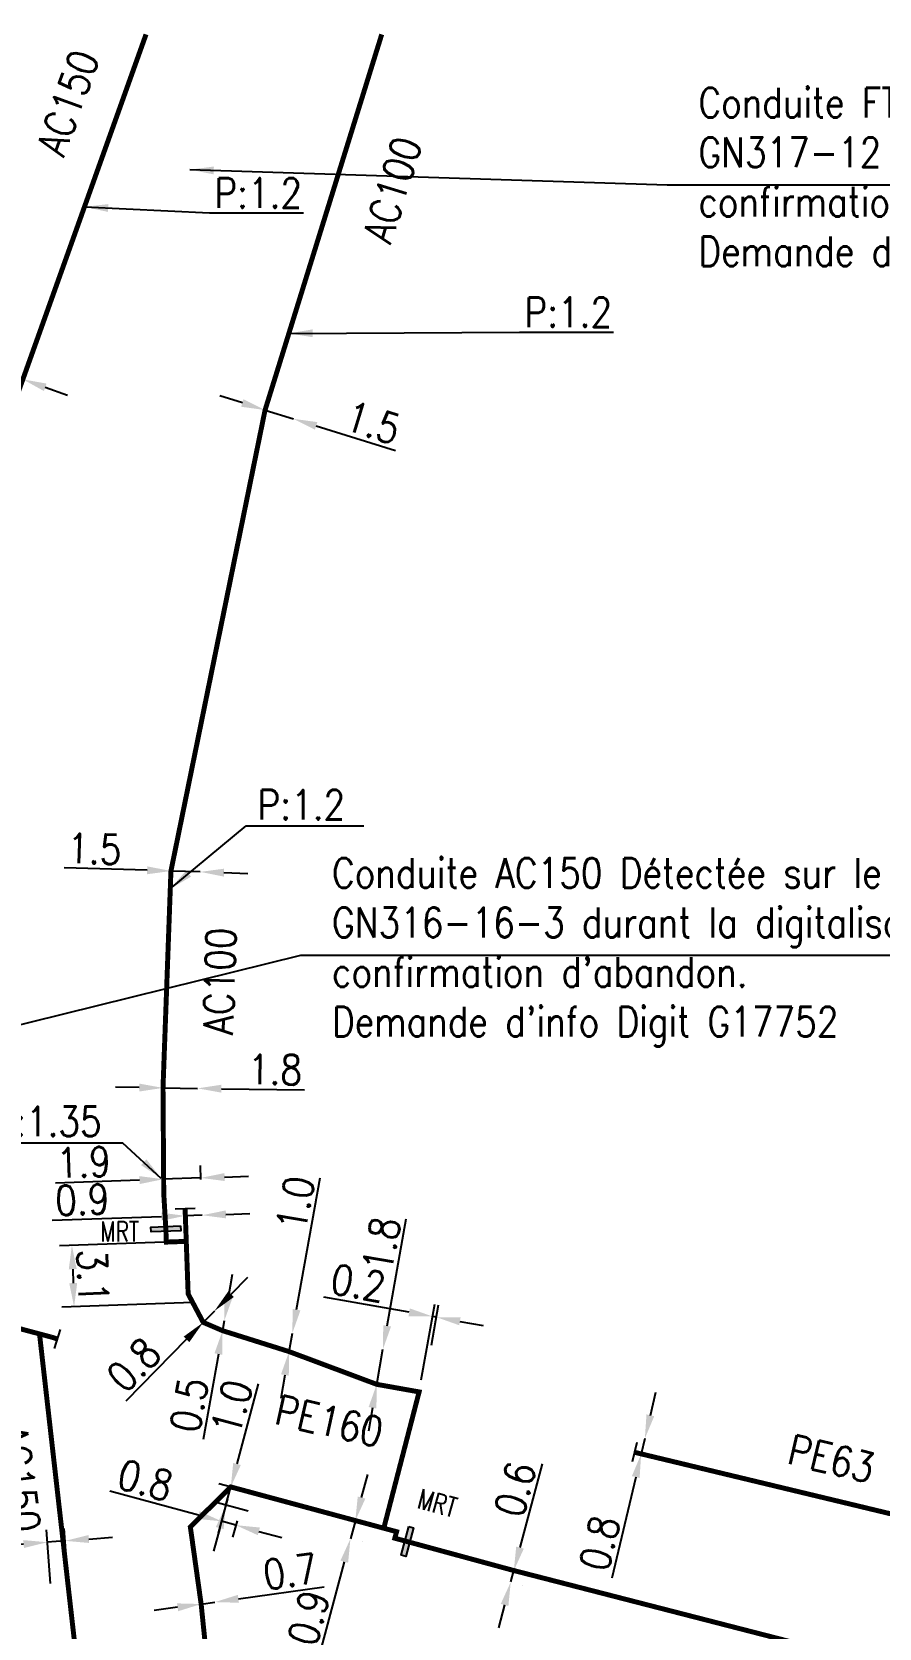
# Model space of a CAD drawing. Header units: millimetres. Extents: x 113999 to 115000, y 123996 to 125006.
# Drawn here: x 114088.9 to 114131.7, y 124919.6 to 125000.1 of the extents above; entities that cross this region are included whole.
import ezdxf
from ezdxf.enums import TextEntityAlignment as Align

# ---------------------------------------------------------------- set-up
doc = ezdxf.new("R2010")
doc.units = ezdxf.units.MM
doc.header["$PDMODE"] = 34
doc.linetypes.add('L_25_AP', pattern=[2000, 1000, 1000])
doc.linetypes.add('L_25_PE', pattern=[2000, 1000, 1000])
doc.layers.get('0').update_dxf_attribs({"linetype": 'CONTINUOUS'})
doc.layers.get('Defpoints').update_dxf_attribs({"linetype": 'CONTINUOUS'})
doc.layers.add('L_150', color=1, linetype='CONTINUOUS')
doc.layers.add('L_340', color=7, linetype='CONTINUOUS')
doc.layers.add('NO_PRINT', color=7, linetype='CONTINUOUS', plot=False)
doc.styles.get("Standard").update_dxf_attribs({"font": 'romans.shx', "width": 0.85})
doc.dimstyles.get("Standard").update_dxf_attribs({"dimtxt": 1.5, "dimasz": 1.2, "dimexe": 0.625, "dimexo": 0.625, "dimgap": 0.25, "dimtad": 1, "dimdec": 1, "dimzin": 0, "dimdsep": 46, "dimtxsty": 'Standard', "dimcen": -0.5, "dimadec": 0, "dimazin": 0, "dimtfac": 1, "dimtdec": 1, "dimtmove": 0, "dimatfit": 3, "dimfxl": 0, "dimtolj": 1, "dimtzin": 0, "dimarcsym": 0})

# ---------------------------------------------------------------- blocks, each defined once
blk = doc.blocks.new('*D111')
at = {"layer": 'Defpoints', "color": 0, "linetype": 'Continuous', "transparency": 16777216}
for p in [(114100.723, 124981.041), (114102.155, 124980.597), (114102.155, 124980.597)]:
    blk.add_point(p, dxfattribs=at)
at = {"layer": 'L_150', "color": 0, "linetype": 'Continuous', "lineweight": -2, "transparency": 16777216}
for p, q in [((114099.577, 124981.397), (114098.431, 124981.753)), ((114100.723, 124981.041), (114102.155, 124980.597)), ((114103.301, 124980.241), (114107.303, 124978.999))]:
    blk.add_line(p, q, dxfattribs=at)
at = {"layer": 'L_150', "color": 0, "linetype": 'Continuous', "transparency": 16777216}
for points in [[(114099.636, 124981.588), (114099.517, 124981.206), (114100.723, 124981.041)], [(114103.361, 124980.432), (114103.242, 124980.05), (114102.155, 124980.597)]]:
    blk.add_solid(points, dxfattribs=at)
at = {"layer": 'L_150', "color": 0, "linetype": 'Continuous', "transparency": 16777216, "insert": (114106.171, 124980.397), "char_height": 1.5, "attachment_point": 5, "rotation": 342.75843}
blk.add_mtext('\\A1;1.5', dxfattribs=at)
blk = doc.blocks.new('*D112')
at = {"layer": 'Defpoints', "color": 0, "linetype": 'Continuous', "transparency": 16777216}
for p in [(114087.785, 124982.842), (114087.785, 124982.842), (114088.492, 124982.59)]:
    blk.add_point(p, dxfattribs=at)
at = {"layer": 'L_150', "color": 0, "linetype": 'Continuous', "lineweight": -2, "transparency": 16777216}
for p, q in [((114086.655, 124983.245), (114080.971, 124985.269)), ((114088.492, 124982.59), (114087.785, 124982.842)), ((114089.622, 124982.188), (114090.753, 124981.785))]:
    blk.add_line(p, q, dxfattribs=at)
at = {"layer": 'L_150', "color": 0, "linetype": 'Continuous', "transparency": 16777216}
for points in [[(114086.722, 124983.433), (114086.588, 124983.056), (114087.785, 124982.842)], [(114089.689, 124982.376), (114089.555, 124981.999), (114088.492, 124982.59)]]:
    blk.add_solid(points, dxfattribs=at)
at = {"layer": 'L_150', "color": 0, "linetype": 'Continuous', "transparency": 16777216, "insert": (114082.8, 124985.679), "char_height": 1.5, "attachment_point": 5, "rotation": 340.39216}
blk.add_mtext('\\A1;0.8', dxfattribs=at)
blk = doc.blocks.new('*D308')
at = {"layer": 'Defpoints', "color": 0, "linetype": 'Continuous', "transparency": 16777216}
for p in [(114100.722, 124926.222), (114098.746, 124925.771), (114100.475, 124925.305)]:
    blk.add_point(p, dxfattribs=at)
at = {"layer": 'L_150', "color": 0, "linetype": 'Continuous', "lineweight": -2, "transparency": 16777216}
for p, q in [((114099.306, 124927.847), (114100.397, 124931.892)), ((114100.119, 124926.385), (114098.39, 124926.851)), ((114098.746, 124925.771), (114098.993, 124926.688)), ((114099.871, 124925.467), (114098.142, 124925.934)), ((114098.433, 124924.613), (114098.12, 124923.454))]:
    blk.add_line(p, q, dxfattribs=at)
at = {"layer": 'L_150', "color": 0, "linetype": 'Continuous', "transparency": 16777216}
for points in [[(114099.113, 124927.899), (114099.499, 124927.795), (114098.993, 124926.688)], [(114098.24, 124924.665), (114098.626, 124924.561), (114098.746, 124925.771)]]:
    blk.add_solid(points, dxfattribs=at)
at = {"layer": 'L_150', "color": 0, "linetype": 'Continuous', "transparency": 16777216, "insert": (114099.042, 124930.709), "char_height": 1.5, "attachment_point": 5, "rotation": 74.89789}
blk.add_mtext('\\A1;1.0', dxfattribs=at)
blk = doc.blocks.new('*D309')
at = {"layer": 'Defpoints', "color": 0, "linetype": 'Continuous', "transparency": 16777216}
for p in [(114109.379, 124935.255), (114109.015, 124933.22), (114108.502, 124931.484)]:
    blk.add_point(p, dxfattribs=at)
at = {"layer": 'L_150', "color": 0, "linetype": 'Continuous', "lineweight": -2, "transparency": 16777216}
for p, q in [((114108, 124935.501), (114103.697, 124936.269)), ((114108.612, 124932.099), (114109.291, 124935.906)), ((114109.125, 124933.836), (114109.488, 124935.871)), ((114109.379, 124935.255), (114109.182, 124935.291)), ((114110.56, 124935.045), (114111.741, 124934.834))]:
    blk.add_line(p, q, dxfattribs=at)
at = {"layer": 'L_150', "color": 0, "linetype": 'Continuous', "transparency": 16777216}
for points in [[(114108.035, 124935.698), (114107.965, 124935.304), (114109.182, 124935.291)], [(114110.595, 124935.242), (114110.525, 124934.848), (114109.379, 124935.255)]]:
    blk.add_solid(points, dxfattribs=at)
at = {"layer": 'L_150', "color": 0, "linetype": 'Continuous', "transparency": 16777216, "insert": (114105.433, 124936.975), "char_height": 1.5, "attachment_point": 5, "rotation": 349.88466}
blk.add_mtext('\\A1;0.2', dxfattribs=at)
blk = doc.blocks.new('*D310')
at = {"layer": 'Defpoints', "color": 0, "linetype": 'Continuous', "transparency": 16777216}
for p in [(114106.676, 124933.638), (114106.676, 124933.638), (114106.36, 124931.866)]:
    blk.add_point(p, dxfattribs=at)
at = {"layer": 'L_150', "color": 0, "linetype": 'Continuous', "lineweight": -2, "transparency": 16777216}
for p, q in [((114106.887, 124934.819), (114107.851, 124940.225)), ((114106.36, 124931.866), (114106.676, 124933.638)), ((114106.149, 124930.684), (114105.939, 124929.503))]:
    blk.add_line(p, q, dxfattribs=at)
at = {"layer": 'L_150', "color": 0, "linetype": 'Continuous', "transparency": 16777216}
for points in [[(114106.69, 124934.854), (114107.084, 124934.784), (114106.676, 124933.638)], [(114105.952, 124930.719), (114106.346, 124930.649), (114106.36, 124931.866)]]:
    blk.add_solid(points, dxfattribs=at)
at = {"layer": 'L_150', "color": 0, "linetype": 'Continuous', "transparency": 16777216, "insert": (114106.604, 124938.929), "char_height": 1.5, "attachment_point": 5, "rotation": 79.88466}
blk.add_mtext('\\A1;1.8', dxfattribs=at)
blk = doc.blocks.new('*D311')
at = {"layer": 'Defpoints', "color": 0, "linetype": 'Continuous', "transparency": 16777216}
for p in [(114102.102, 124934.454), (114102.102, 124934.454), (114101.935, 124933.519)]:
    blk.add_point(p, dxfattribs=at)
at = {"layer": 'L_150', "color": 0, "linetype": 'Continuous', "lineweight": -2, "transparency": 16777216}
for p, q in [((114102.312, 124935.635), (114103.501, 124942.295)), ((114101.935, 124933.519), (114102.102, 124934.454)), ((114101.724, 124932.337), (114101.513, 124931.156))]:
    blk.add_line(p, q, dxfattribs=at)
at = {"layer": 'L_150', "color": 0, "linetype": 'Continuous', "transparency": 16777216}
for points in [[(114102.115, 124935.67), (114102.509, 124935.6), (114102.102, 124934.454)], [(114101.527, 124932.372), (114101.921, 124932.302), (114101.935, 124933.519)]]:
    blk.add_solid(points, dxfattribs=at)
at = {"layer": 'L_150', "color": 0, "linetype": 'Continuous', "transparency": 16777216, "insert": (114102.254, 124941), "char_height": 1.5, "attachment_point": 5, "rotation": 79.88466}
blk.add_mtext('\\A1;1.0', dxfattribs=at)
blk = doc.blocks.new('*D312')
at = {"layer": 'Defpoints', "color": 0, "linetype": 'Continuous', "transparency": 16777216}
for p in [(114096.743, 124939.082), (114091.078, 124935.777), (114097.703, 124936.014)]:
    blk.add_point(p, dxfattribs=at)
at = {"layer": 'L_150', "color": 0, "linetype": 'Continuous', "lineweight": -2, "transparency": 16777216}
for p, q in [((114096.118, 124939.059), (114090.343, 124938.853)), ((114091.01, 124937.676), (114091.035, 124936.977)), ((114097.078, 124935.992), (114090.453, 124935.755))]:
    blk.add_line(p, q, dxfattribs=at)
at = {"layer": 'L_150', "color": 0, "linetype": 'Continuous', "transparency": 16777216}
for points in [[(114091.21, 124937.683), (114090.81, 124937.669), (114090.967, 124938.876)], [(114091.235, 124936.984), (114090.835, 124936.97), (114091.078, 124935.777)]]:
    blk.add_solid(points, dxfattribs=at)
at = {"layer": 'L_150', "color": 0, "linetype": 'Continuous', "transparency": 16777216, "insert": (114092.023, 124937.324), "char_height": 1.5, "attachment_point": 5, "rotation": 272.04282}
blk.add_mtext('\\A1;3.1', dxfattribs=at)
blk = doc.blocks.new('*D313')
at = {"layer": 'Defpoints', "color": 0, "linetype": 'Continuous', "transparency": 16777216}
for p in [(114105.282, 124924.991), (114105.035, 124924.074), (114105.035, 124924.074)]:
    blk.add_point(p, dxfattribs=at)
at = {"layer": 'L_150', "color": 0, "linetype": 'Continuous', "lineweight": -2, "transparency": 16777216}
for p, q in [((114105.595, 124926.15), (114105.907, 124927.308)), ((114105.282, 124924.991), (114105.035, 124924.074)), ((114105.886, 124924.828), (114105.886, 124924.828)), ((114105.638, 124923.911), (114105.638, 124923.911)), ((114104.722, 124922.915), (114103.482, 124918.32))]:
    blk.add_line(p, q, dxfattribs=at)
at = {"layer": 'L_150', "color": 0, "linetype": 'Continuous', "transparency": 16777216}
for points in [[(114105.402, 124926.202), (114105.788, 124926.098), (114105.282, 124924.991)], [(114104.529, 124922.968), (114104.915, 124922.863), (114105.035, 124924.074)]]:
    blk.add_solid(points, dxfattribs=at)
at = {"layer": 'L_150', "color": 0, "linetype": 'Continuous', "transparency": 16777216, "insert": (114102.922, 124920.082), "char_height": 1.5, "attachment_point": 5, "rotation": 74.89789}
blk.add_mtext('\\A1;0.9', dxfattribs=at)
blk = doc.blocks.new('*D314')
at = {"layer": 'Defpoints', "color": 0, "linetype": 'Continuous', "transparency": 16777216}
for p in [(114113.129, 124921.89), (114113.129, 124921.89), (114113.285, 124922.468)]:
    blk.add_point(p, dxfattribs=at)
at = {"layer": 'L_150', "color": 0, "linetype": 'Continuous', "lineweight": -2, "transparency": 16777216}
for p, q in [((114113.598, 124923.627), (114114.737, 124927.848)), ((114113.129, 124921.89), (114113.285, 124922.468)), ((114113.889, 124922.306), (114113.889, 124922.306)), ((114113.733, 124921.727), (114113.733, 124921.727)), ((114112.816, 124920.731), (114112.504, 124919.573))]:
    blk.add_line(p, q, dxfattribs=at)
at = {"layer": 'L_150', "color": 0, "linetype": 'Continuous', "transparency": 16777216}
for points in [[(114113.405, 124923.679), (114113.791, 124923.575), (114113.285, 124922.468)], [(114112.623, 124920.783), (114113.01, 124920.679), (114113.129, 124921.89)]]:
    blk.add_solid(points, dxfattribs=at)
at = {"layer": 'L_150', "color": 0, "linetype": 'Continuous', "transparency": 16777216, "insert": (114113.358, 124926.577), "char_height": 1.5, "attachment_point": 5, "rotation": 74.89789}
blk.add_mtext('\\A1;0.6', dxfattribs=at)
blk = doc.blocks.new('L_340_07')
at = {"color": 0, "linetype": 'Continuous', "const_width": 0.25, "flags": 128}
blk.add_lwpolyline([(0, 0), (0.35, 0)], dxfattribs=at)
at = {"color": 0, "linetype": 'Continuous', "flags": 128}
blk.add_lwpolyline([(0.35, -0.5), (0.35, 0.5)], dxfattribs=at)
at = {"color": 0, "linetype": 'Continuous', "width": 0.75, "flags": 3}
for tag, p in [('DEF_LEG', (0.723, -3.465)), ('DEF_COUP', (0.723, -5.965)), ('DEF_TYPE', (0.723, -8.465))]:
    blk.add_attdef(tag, text='', height=1.2, dxfattribs=at).set_placement(p, align=Align.MIDDLE)
blk = doc.blocks.new('*D315')
at = {"layer": 'Defpoints', "color": 0, "linetype": 'Continuous', "transparency": 16777216}
for p in [(114098.993, 124926.688), (114099.47, 124925.576), (114099.249, 124924.758)]:
    blk.add_point(p, dxfattribs=at)
at = {"layer": 'L_150', "color": 0, "linetype": 'Continuous', "lineweight": -2, "transparency": 16777216}
for p, q in [((114097.366, 124925.266), (114092.885, 124926.476)), ((114098.83, 124926.085), (114098.362, 124924.35)), ((114099.249, 124924.758), (114098.525, 124924.954)), ((114099.307, 124924.972), (114099.086, 124924.155)), ((114100.408, 124924.446), (114101.566, 124924.133))]:
    blk.add_line(p, q, dxfattribs=at)
at = {"layer": 'L_150', "color": 0, "linetype": 'Continuous', "transparency": 16777216}
for points in [[(114097.418, 124925.459), (114097.314, 124925.073), (114098.525, 124924.954)], [(114100.46, 124924.639), (114100.355, 124924.252), (114099.249, 124924.758)]]:
    blk.add_solid(points, dxfattribs=at)
at = {"layer": 'L_150', "color": 0, "linetype": 'Continuous', "transparency": 16777216, "insert": (114094.676, 124927.028), "char_height": 1.5, "attachment_point": 5, "rotation": 344.89789}
blk.add_mtext('\\A1;0.8', dxfattribs=at)
blk = doc.blocks.new('*D316')
at = {"layer": 'Defpoints', "color": 0, "linetype": 'Continuous', "transparency": 16777216}
for p in [(114096.697, 124940.371), (114097.546, 124940.401), (114097.546, 124940.401)]:
    blk.add_point(p, dxfattribs=at)
at = {"layer": 'L_340', "color": 0, "linetype": 'Continuous', "lineweight": -2, "transparency": 16777216}
for p, q in [((114095.498, 124940.328), (114089.972, 124940.131)), ((114097.546, 124940.401), (114096.697, 124940.371)), ((114098.746, 124940.444), (114099.945, 124940.487))]:
    blk.add_line(p, q, dxfattribs=at)
at = {"layer": 'L_340', "color": 0, "linetype": 'Continuous', "transparency": 16777216}
for points in [[(114095.491, 124940.528), (114095.505, 124940.128), (114096.697, 124940.371)], [(114098.739, 124940.644), (114098.753, 124940.244), (114097.546, 124940.401)]]:
    blk.add_solid(points, dxfattribs=at)
at = {"layer": 'L_340', "color": 0, "linetype": 'Continuous', "transparency": 16777216, "insert": (114091.491, 124941.186), "char_height": 1.5, "attachment_point": 5, "rotation": 2.04282}
blk.add_mtext('\\A1;0.9', dxfattribs=at)
blk = doc.blocks.new('*D317')
at = {"layer": 'Defpoints', "color": 0, "linetype": 'Continuous', "transparency": 16777216}
for p in [(114097.479, 124942.285), (114095.606, 124941.507), (114097.505, 124941.575)]:
    blk.add_point(p, dxfattribs=at)
at = {"layer": 'L_150', "color": 0, "linetype": 'Continuous', "lineweight": -2, "transparency": 16777216}
for p, q in [((114095.584, 124942.132), (114095.558, 124942.842)), ((114097.482, 124942.2), (114097.457, 124942.91)), ((114094.381, 124942.175), (114090.135, 124942.023)), ((114097.479, 124942.285), (114095.58, 124942.218)), ((114098.679, 124942.328), (114099.878, 124942.371))]:
    blk.add_line(p, q, dxfattribs=at)
at = {"layer": 'L_150', "color": 0, "linetype": 'Continuous', "transparency": 16777216}
for points in [[(114094.374, 124942.375), (114094.388, 124941.975), (114095.58, 124942.218)], [(114098.671, 124942.528), (114098.686, 124942.128), (114097.479, 124942.285)]]:
    blk.add_solid(points, dxfattribs=at)
at = {"layer": 'L_150', "color": 0, "linetype": 'Continuous', "transparency": 16777216, "insert": (114091.563, 124943.075), "char_height": 1.5, "attachment_point": 5, "rotation": 2.04282}
blk.add_mtext('\\A1;1.9', dxfattribs=at)
blk = doc.blocks.new('L_340_17')
at = {"linetype": 'Continuous'}
blk.add_hatch(color=0, dxfattribs=at).paths.add_polyline_path([(0.125, 0.75), (-0.125, 0.75), (-0.125, -0.75), (0.125, -0.75)])
at = {"color": 0, "linetype": 'Continuous'}
blk.add_lwpolyline([(-0.125, 0.75), (0.125, 0.75), (0.125, -0.75), (-0.125, -0.75)], close=True, dxfattribs=at)
at = {"color": 0, "linetype": 'Continuous', "width": 0.75}
for tag, height, flags, p in [('MRT', 1.5, 8, (0, 3)), ('DEF_LEG', 1.2, 3, (0, -5)), ('DEF_COUP', 1.2, 3, (0, -7.5)), ('DEF_TYPE', 1.2, 3, (0, -10))]:
    blk.add_attdef(tag, text='', height=height, dxfattribs=dict(at, flags=flags)).set_placement(p, align=Align.MIDDLE)
blk = doc.blocks.new('*D322')
at = {"layer": 'Defpoints', "color": 0, "linetype": 'Continuous', "transparency": 16777216}
for p in [(114095.969, 124957.774), (114097.448, 124957.729), (114097.448, 124957.729)]:
    blk.add_point(p, dxfattribs=at)
at = {"layer": 'L_150', "color": 0, "linetype": 'Continuous', "lineweight": -2, "transparency": 16777216}
for p, q in [((114094.769, 124957.811), (114090.582, 124957.938)), ((114097.448, 124957.729), (114095.969, 124957.774)), ((114098.647, 124957.692), (114099.847, 124957.655))]:
    blk.add_line(p, q, dxfattribs=at)
at = {"layer": 'L_150', "color": 0, "linetype": 'Continuous', "transparency": 16777216}
for points in [[(114094.775, 124958.01), (114094.763, 124957.611), (114095.969, 124957.774)], [(114098.653, 124957.892), (114098.641, 124957.492), (114097.448, 124957.729)]]:
    blk.add_solid(points, dxfattribs=at)
at = {"layer": 'L_150', "color": 0, "linetype": 'Continuous', "transparency": 16777216, "insert": (114092.106, 124958.892), "char_height": 1.5, "attachment_point": 5, "rotation": 358.25113}
blk.add_mtext('\\A1;1.5', dxfattribs=at)
blk = doc.blocks.new('*D323')
at = {"layer": 'Defpoints', "color": 0, "linetype": 'Continuous', "transparency": 16777216}
for p in [(114097.494, 124920.778), (114098.187, 124920.875), (114098.187, 124920.875)]:
    blk.add_point(p, dxfattribs=at)
at = {"layer": 'L_150', "color": 0, "linetype": 'Continuous', "lineweight": -2, "transparency": 16777216}
for p, q in [((114099.375, 124921.041), (114103.705, 124921.647)), ((114096.305, 124920.612), (114095.117, 124920.446)), ((114097.494, 124920.778), (114098.187, 124920.875))]:
    blk.add_line(p, q, dxfattribs=at)
at = {"layer": 'L_150', "color": 0, "linetype": 'Continuous', "transparency": 16777216}
for points in [[(114099.348, 124921.24), (114099.403, 124920.843), (114098.187, 124920.875)], [(114096.277, 124920.81), (114096.333, 124920.414), (114097.494, 124920.778)]]:
    blk.add_solid(points, dxfattribs=at)
at = {"layer": 'L_150', "color": 0, "linetype": 'Continuous', "transparency": 16777216, "insert": (114101.996, 124922.418), "char_height": 1.5, "attachment_point": 5, "rotation": 7.96243}
blk.add_mtext('\\A1;0.7', dxfattribs=at)
blk = doc.blocks.new('*D324')
at = {"layer": 'Defpoints', "color": 0, "linetype": 'Continuous', "transparency": 16777216}
for p in [(114089.727, 124923.897), (114089.936, 124921.188), (114090.834, 124921.257)]:
    blk.add_point(p, dxfattribs=at)
at = {"layer": 'L_150', "color": 0, "linetype": 'Continuous', "lineweight": -2, "transparency": 16777216}
for p, q in [((114089.888, 124921.811), (114089.678, 124924.52)), ((114090.785, 124921.88), (114090.576, 124924.59)), ((114088.53, 124923.805), (114084.232, 124923.472)), ((114090.624, 124923.967), (114089.727, 124923.897)), ((114091.82, 124924.059), (114093.017, 124924.152))]:
    blk.add_line(p, q, dxfattribs=at)
at = {"layer": 'L_150', "color": 0, "linetype": 'Continuous', "transparency": 16777216}
for points in [[(114091.805, 124924.259), (114091.836, 124923.86), (114090.624, 124923.967)], [(114088.515, 124924.004), (114088.546, 124923.605), (114089.727, 124923.897)]]:
    blk.add_solid(points, dxfattribs=at)
at = {"layer": 'L_150', "color": 0, "linetype": 'Continuous', "transparency": 16777216, "insert": (114085.706, 124924.589), "char_height": 1.5, "attachment_point": 5, "rotation": 4.42716}
blk.add_mtext('\\A1;0.9', dxfattribs=at)
blk = doc.blocks.new('*D361')
at = {"layer": 'Defpoints', "color": 0, "linetype": 'Continuous', "transparency": 16777216}
for p in [(114119.902, 124929.134), (114119.902, 124929.134), (114119.717, 124928.355)]:
    blk.add_point(p, dxfattribs=at)
at = {"layer": 'L_340', "color": 0, "linetype": 'Continuous', "lineweight": -2, "transparency": 16777216}
for p, q in [((114120.179, 124930.301), (114120.456, 124931.469)), ((114119.902, 124929.134), (114119.717, 124928.355)), ((114119.441, 124927.188), (114118.228, 124922.075))]:
    blk.add_line(p, q, dxfattribs=at)
at = {"layer": 'L_340', "color": 0, "linetype": 'Continuous', "transparency": 16777216}
for points in [[(114119.984, 124930.348), (114120.374, 124930.255), (114119.902, 124929.134)], [(114119.246, 124927.234), (114119.635, 124927.142), (114119.717, 124928.355)]]:
    blk.add_solid(points, dxfattribs=at)
at = {"layer": 'L_340', "color": 0, "linetype": 'Continuous', "transparency": 16777216, "insert": (114117.621, 124923.849), "char_height": 1.5, "attachment_point": 5, "rotation": 76.65778}
blk.add_mtext('\\A1;0.8', dxfattribs=at)
blk = doc.blocks.new('*D418')
at = {"layer": 'Defpoints', "color": 0, "linetype": 'Continuous', "transparency": 16777216}
for p in [(114095.568, 124946.828), (114097.318, 124946.805), (114097.318, 124946.805)]:
    blk.add_point(p, dxfattribs=at)
at = {"layer": 'L_150', "color": 0, "linetype": 'Continuous', "lineweight": -2, "transparency": 16777216}
for p, q in [((114094.368, 124946.845), (114093.168, 124946.861)), ((114095.568, 124946.828), (114097.318, 124946.805)), ((114098.518, 124946.789), (114102.707, 124946.732))]:
    blk.add_line(p, q, dxfattribs=at)
at = {"layer": 'L_150', "color": 0, "linetype": 'Continuous', "transparency": 16777216}
for points in [[(114094.371, 124947.045), (114094.366, 124946.645), (114095.568, 124946.828)], [(114098.521, 124946.988), (114098.515, 124946.589), (114097.318, 124946.805)]]:
    blk.add_solid(points, dxfattribs=at)
at = {"layer": 'L_150', "color": 0, "linetype": 'Continuous', "transparency": 16777216, "insert": (114101.226, 124947.752), "char_height": 1.5, "attachment_point": 5, "rotation": 359.22404}
blk.add_mtext('\\A1;1.8', dxfattribs=at)
blk = doc.blocks.new('*D419')
at = {"layer": 'Defpoints', "color": 0, "linetype": 'Continuous', "transparency": 16777216}
for p in [(114098.663, 124935.067), (114098.663, 124935.067), (114098.575, 124934.575)]:
    blk.add_point(p, dxfattribs=at)
at = {"layer": 'L_150', "color": 0, "linetype": 'Continuous', "lineweight": -2, "transparency": 16777216}
for p, q in [((114098.873, 124936.249), (114099.084, 124937.43)), ((114098.663, 124935.067), (114098.575, 124934.575)), ((114098.364, 124933.394), (114097.596, 124929.09))]:
    blk.add_line(p, q, dxfattribs=at)
at = {"layer": 'L_150', "color": 0, "linetype": 'Continuous', "transparency": 16777216}
for points in [[(114098.676, 124936.284), (114099.07, 124936.214), (114098.663, 124935.067)], [(114098.167, 124933.429), (114098.561, 124933.359), (114098.575, 124934.575)]]:
    blk.add_solid(points, dxfattribs=at)
at = {"layer": 'L_150', "color": 0, "linetype": 'Continuous', "transparency": 16777216, "insert": (114096.89, 124930.827), "char_height": 1.5, "attachment_point": 5, "rotation": 79.88466}
blk.add_mtext('\\A1;0.5', dxfattribs=at)
blk = doc.blocks.new('*D420')
at = {"layer": 'Defpoints', "color": 0, "linetype": 'Continuous', "transparency": 16777216}
for p in [(114098.161, 124935.562), (114098.161, 124935.562), (114097.6, 124934.992)]:
    blk.add_point(p, dxfattribs=at)
at = {"layer": 'L_150', "color": 0, "linetype": 'Continuous', "lineweight": -2, "transparency": 16777216}
for p, q in [((114099.004, 124936.416), (114099.847, 124937.271)), ((114098.161, 124935.562), (114097.6, 124934.992)), ((114096.757, 124934.138), (114093.687, 124931.025))]:
    blk.add_line(p, q, dxfattribs=at)
at = {"layer": 'L_150', "color": 0, "linetype": 'Continuous', "transparency": 16777216}
for points in [[(114098.862, 124936.557), (114099.146, 124936.276), (114098.161, 124935.562)], [(114096.615, 124934.278), (114096.899, 124933.997), (114097.6, 124934.992)]]:
    blk.add_solid(points, dxfattribs=at)
at = {"layer": 'L_150', "color": 0, "linetype": 'Continuous', "transparency": 16777216, "insert": (114094.089, 124932.857), "char_height": 1.5, "attachment_point": 5, "rotation": 45.39748}
blk.add_mtext('\\A1;0.8', dxfattribs=at)

msp = doc.modelspace()

# ---------------------------------------------------------------- linework, layer by layer
at = {"layer": 'L_150', "linetype": 'L_25_AP', "flags": 128}
msp.add_lwpolyline([(114080.981, 124961.941, 0.25, 0.25, 0), (114088.492, 124982.59, 0.25, 0.25, 0), (114094.711, 125000, 0, 0, 0)], format="xyseb", dxfattribs=at)
at = {"layer": 'L_150', "linetype": 'L_25_AP', "ltscale": 0.5, "const_width": 0.25}
for points in [[(114106.614, 125000), (114100.723, 124981.041), (114095.969, 124957.774), (114095.568, 124946.828), (114095.606, 124941.507), (114095.712, 124939.707)], [(114089.905, 124934.258), (114089.332, 124934.411), (114086.97, 124935.039), (114074.571, 124942.336)], [(114130.766, 124614.075), (114130.485, 124615.549), (114130.385, 124616.078), (114129.952, 124618.187), (114126.665, 124633.279), (114125.403, 124644.43), (114121.271, 124676.649), (114121.117, 124677.877), (114118.495, 124698.83), (114114.911, 124727.458), (114107.269, 124786.43), (114102.025, 124826.414), (114093.292, 124893.463), (114093.966, 124894.342), (114093.543, 124897.582), (114092.87, 124903.367), (114092.524, 124906.335), (114089.332, 124934.411)], [(114107.908, 124923.928), (114113.285, 124922.468), (114114.879, 124922.059), (114133.627, 124917.239), (114135.618, 124916.72), (114146.867, 124912.952), (114154.027, 124909.937), (114155.151, 124909.464)]]:
    msp.add_lwpolyline(points, dxfattribs=at)
at = {"layer": 'L_150', "linetype": 'L_25_PE', "flags": 128}
for points in [[(114106.717, 124924.604, 0.25, 0.25, 0), (114108.502, 124931.484, 0.25, 0.25, 0), (114106.36, 124931.866, 0.25, 0.25, 0), (114101.935, 124933.519, 0.25, 0.25, 0), (114098.575, 124934.575, 0.25, 0.25, 0), (114097.6, 124934.992, 0.25, 0.25, 0), (114096.838, 124936.43, 0.25, 0.25, 0), (114096.743, 124939.082, 0.25, 0.25, 0), (114096.697, 124940.371, 0, 0, 0)], [(114100.145, 124902.532, 0.25, 0.25, 0), (114100.081, 124902.982, 0.25, 0.25, 0), (114099.511, 124903.413, 0.25, 0.25, 0), (114099.373, 124904.404, 0.25, 0.25, 0), (114098.9, 124907.816, 0.25, 0.25, 0), (114098.612, 124909.897, 0.25, 0.25, 0), (114097.494, 124920.778, 0.25, 0.25, 0), (114097.494, 124920.778, 0.25, 0.25, 0), (114096.949, 124924.668, 0.25, 0.25, 0), (114098.993, 124926.688, 0.25, 0.25, 0), (114105.282, 124924.991, 0.25, 0.25, 0), (114105.282, 124924.991, 0.25, 0.25, 0), (114105.282, 124924.991, 0.25, 0.25, 0), (114106.717, 124924.604, 0.25, 0.25, 0), (114107.364, 124924.429, 0.25, 0.25, 0), (114107.275, 124924.1, 0.25, 0.25, 0), (114107.908, 124923.928, 0, 0, 0)]]:
    msp.add_lwpolyline(points, format="xyseb", dxfattribs=at)
at = {"layer": 'L_150', "linetype": 'L_25_PE', "const_width": 0.25, "flags": 128}
msp.add_lwpolyline([(114096.743, 124939.082), (114095.736, 124939.046), (114095.712, 124939.707)], dxfattribs=at)
at = {"layer": 'L_150', "linetype": 'L_25_PE', "ltscale": 0.5, "const_width": 0.25}
msp.add_lwpolyline([(114119.717, 124928.355), (114128.816, 124926.171), (114139.961, 124923.496)], dxfattribs=at)

# ---------------------------------------------------------------- block references
at = {"layer": 'L_340'}
for p, rotation in [((114096.697, 124940.371), 92.04282368460018), ((114089.905, 124934.258), 343.0731523321801), ((114119.717, 124928.355), 166.5022719459938)]:
    msp.add_blockref('L_340_07', p, dxfattribs=dict(at, rotation=rotation))
ref = msp.add_blockref('L_340_17', (114095.712, 124939.707), dxfattribs=dict(at, rotation=272.0428236887664))
ref.add_attrib('MRT', 'MRT', dxfattribs={"layer": '0', "color": 0, "linetype": 'Continuous', "height": 1, "width": 0.75, "flags": 8}).set_placement((114093.38, 124939.577), align=Align.MIDDLE)
ref = msp.add_blockref('L_340_17', (114107.908, 124923.928), dxfattribs=dict(at, rotation=344.8111412027962))
ref.add_attrib('MRT', 'MRT', dxfattribs={"layer": '0', "color": 0, "linetype": 'Continuous', "height": 1, "rotation": 344.81114, "width": 0.75, "flags": 8}).set_placement((114109.42, 124925.865), align=Align.MIDDLE)

# ---------------------------------------------------------------- texts
at = {"layer": 'L_150', "linetype": 'Continuous', "width": 0.85}
for s, rotation, p in [('AC150', 70.34085, (114090.558, 124993.75)), ('AC100', 72.73762, (114107.06, 124989.358)), ('AC100', 88.25113, (114099.093, 124949.493)), ('PE160', 347.2959, (114101.135, 124929.88)), ('AC150', 277.4296, (114087.21, 124929.685))]:
    msp.add_text(s, height=1.5, rotation=rotation, dxfattribs=at).set_placement(p)
msp.add_text('PE63', height=1.5, rotation=346.50243, dxfattribs=at).set_placement((114129.322, 124928.113), align=Align.MIDDLE)
at = {"layer": 'L_150', "linetype": 'Continuous', "char_height": 1.5, "attachment_point": 7}
for insert in [(114098.162, 124991.246), (114113.821, 124985.228)]:
    msp.add_mtext('\\A1;P:1.2', dxfattribs=dict(at, insert=insert))
at = {"layer": 'L_150', "linetype": 'Continuous', "ltscale": 0.5, "char_height": 1.5}
for s, insert, attachment_point in [('\\A1;P:1.2', (114100.344, 124961.867), 1), ('\\A1;P:1.35', (114092.47, 124944.384), 9)]:
    msp.add_mtext(s, dxfattribs=dict(at, insert=insert, attachment_point=attachment_point))
at = {"layer": 'NO_PRINT', "linetype": 'Continuous', "char_height": 1.5, "attachment_point": 1}
for s, insert in [("\\A1;Conduite FT150 Détectée sur le plan\\PGN317-12 durant la digitalisation sans\\Pconfirmation d'abandon.\\PDemande d'info Digit G4526", (114122.608, 124997.303)), ("\\A1;Conduite AC150 Détectée sur le plan\\PGN316-16-3 durant la digitalisation sans\\Pconfirmation d'abandon.\\PDemande d'info Digit G17752", (114104.104, 124958.427))]:
    msp.add_mtext(s, dxfattribs=dict(at, insert=insert))

# ---------------------------------------------------------------- dimensions: what is measured, and where the dimension line sits
at = {"layer": 'L_150', "linetype": 'Continuous'}
for base, p1, p2, angle, picture, middle in [((114087.785, 124982.842), (114088.492, 124982.59), (114087.785, 124982.842), 340.39216, '*D112', (114082.465, 124984.737)), ((114102.155, 124980.597), (114100.723, 124981.041), (114102.155, 124980.597), 162.75843, '*D111', (114105.875, 124979.442)), ((114097.448, 124957.729), (114095.969, 124957.774), (114097.448, 124957.729), 178.25113, '*D322', (114092.076, 124957.893)), ((114097.479, 124942.285), (114095.606, 124941.507), (114097.505, 124941.575), 182.04282, '*D317', (114091.598, 124942.076)), ((114102.1016, 124934.4539), (114101.9348, 124933.5186), (114102.1016, 124934.4539), 259.88466, '*D311', (114103.2381, 124940.824)), ((114106.676, 124933.638), (114106.36, 124931.866), (114106.676, 124933.638), 259.88466, '*D310', (114107.589, 124938.754)), ((114091.078, 124935.777), (114096.743, 124939.082), (114097.703, 124936.014), 92.04282, '*D312', (114091.024, 124937.288)), ((114109.379, 124935.255), (114108.502, 124931.484), (114109.015, 124933.22), 169.88466, '*D309', (114105.258, 124935.991)), ((114098.7455, 124925.7712), (114100.722, 124926.2218), (114100.4745, 124925.3046), 74.89789, '*D308', (114100.0077, 124930.4485)), ((114099.24899, 124924.7582), (114098.99304, 124926.68837), (114099.46962, 124925.57577), 164.89789, '*D315', (114094.41559, 124926.06254)), ((114113.129, 124921.89), (114113.285, 124922.468), (114113.129, 124921.89), 74.89789, '*D314', (114114.324, 124926.317)), ((114089.727, 124923.897), (114090.834, 124921.257), (114089.936, 124921.188), 4.42716, '*D324', (114085.783, 124923.592)), ((114098.187, 124920.875), (114097.494, 124920.778), (114098.187, 124920.875), 187.96243, '*D323', (114102.134, 124921.427))]:
    dim = msp.add_linear_dim(base=base, p1=p1, p2=p2, angle=angle, dimstyle='Standard', dxfattribs=at)
    dim.commit()
    dim.dimension.update_dxf_attribs({"geometry": picture, "text_midpoint": middle, "dimtype": 160})
for base, p1, p2, angle, override, picture, middle in [((114097.318083, 124946.804765), (114095.568244, 124946.828465), (114097.318083, 124946.804765), 179.224043, {"dimscale": 1, "dimlfac": 1, "dimlunit": 2, "dimatfit": 0}, '*D418', (114101.212369, 124946.752021)), ((114098.161, 124935.562), (114097.6, 124934.992), (114098.161, 124935.562), 225.39748, {"dimatfit": 0}, '*D420', (114094.801, 124932.154)), ((114098.663, 124935.067), (114098.575, 124934.575), (114098.663, 124935.067), 259.88466, {"dimatfit": 0}, '*D419', (114097.875, 124930.651))]:
    dim = msp.add_linear_dim(base=base, p1=p1, p2=p2, angle=angle, dimstyle='Standard', override=override, dxfattribs=at)
    dim.commit()
    dim.dimension.update_dxf_attribs({"geometry": picture, "text_midpoint": middle, "dimtype": 160})
dim = msp.add_linear_dim(base=(114105.035, 124924.074), p1=(114105.282, 124924.991), p2=(114105.035, 124924.074), angle=74.89789, text='0.9', dimstyle='Standard', dxfattribs=at)
dim.commit()
dim.dimension.update_dxf_attribs({"geometry": '*D313', "text_midpoint": (114103.887, 124919.822), "dimtype": 160})
at = {"layer": 'L_340', "linetype": 'Continuous'}
for base, p1, p2, angle, picture, middle in [((114097.5465, 124940.4011), (114096.697, 124940.3708), (114097.5465, 124940.4011), 182.04282, '*D316', (114091.5262, 124940.1863)), ((114119.902, 124929.134), (114119.717, 124928.355), (114119.902, 124929.134), 256.65778, '*D361', (114118.594, 124923.618))]:
    dim = msp.add_linear_dim(base=base, p1=p1, p2=p2, angle=angle, dimstyle='Standard', dxfattribs=at)
    dim.commit()
    dim.dimension.update_dxf_attribs({"geometry": picture, "text_midpoint": middle, "dimtype": 160})

# ---------------------------------------------------------------- leaders
at = {"layer": 'L_150', "linetype": 'Continuous', "annotation_type": 0, "has_hookline": 1, "hookline_direction": 0, "text_width": 4.493}
for points in [[(114091.602, 124991.295), (114097.912, 124990.996)], [(114101.924, 124984.908), (114113.571, 124984.978)]]:
    msp.add_leader(points, dimstyle='Standard', dxfattribs=at)
at = {"layer": 'L_150', "linetype": 'Continuous', "ltscale": 0.5, "annotation_type": 0, "has_hookline": 1}
for points, hookline_direction, text_width in [([(114095.936, 124956.876), (114099.766, 124960.06), (114100.966, 124960.06)], 0, 4.493), ([(114095.482, 124942.263), (114093.545, 124944.039), (114092.345, 124944.039)], 1, 5.707)]:
    msp.add_leader(points, dimstyle='Standard', override={"dimgap": 0.25, "dimtad": 1}, dxfattribs=dict(at, hookline_direction=hookline_direction, text_width=text_width))
at = {"layer": 'NO_PRINT', "linetype": 'Continuous', "annotation_type": 0, "has_hookline": 1, "hookline_direction": 0}
for points, text_width in [([(114096.931, 124993.173), (114121.024, 124992.399)], 38.979), ([(114078.84, 124947.674), (114102.521, 124953.522)], 41.771)]:
    msp.add_leader(points, dimstyle='Standard', override={"dimgap": 0.25, "dimtad": 1}, dxfattribs=dict(at, text_width=text_width))

doc.saveas('drawing.dxf')
